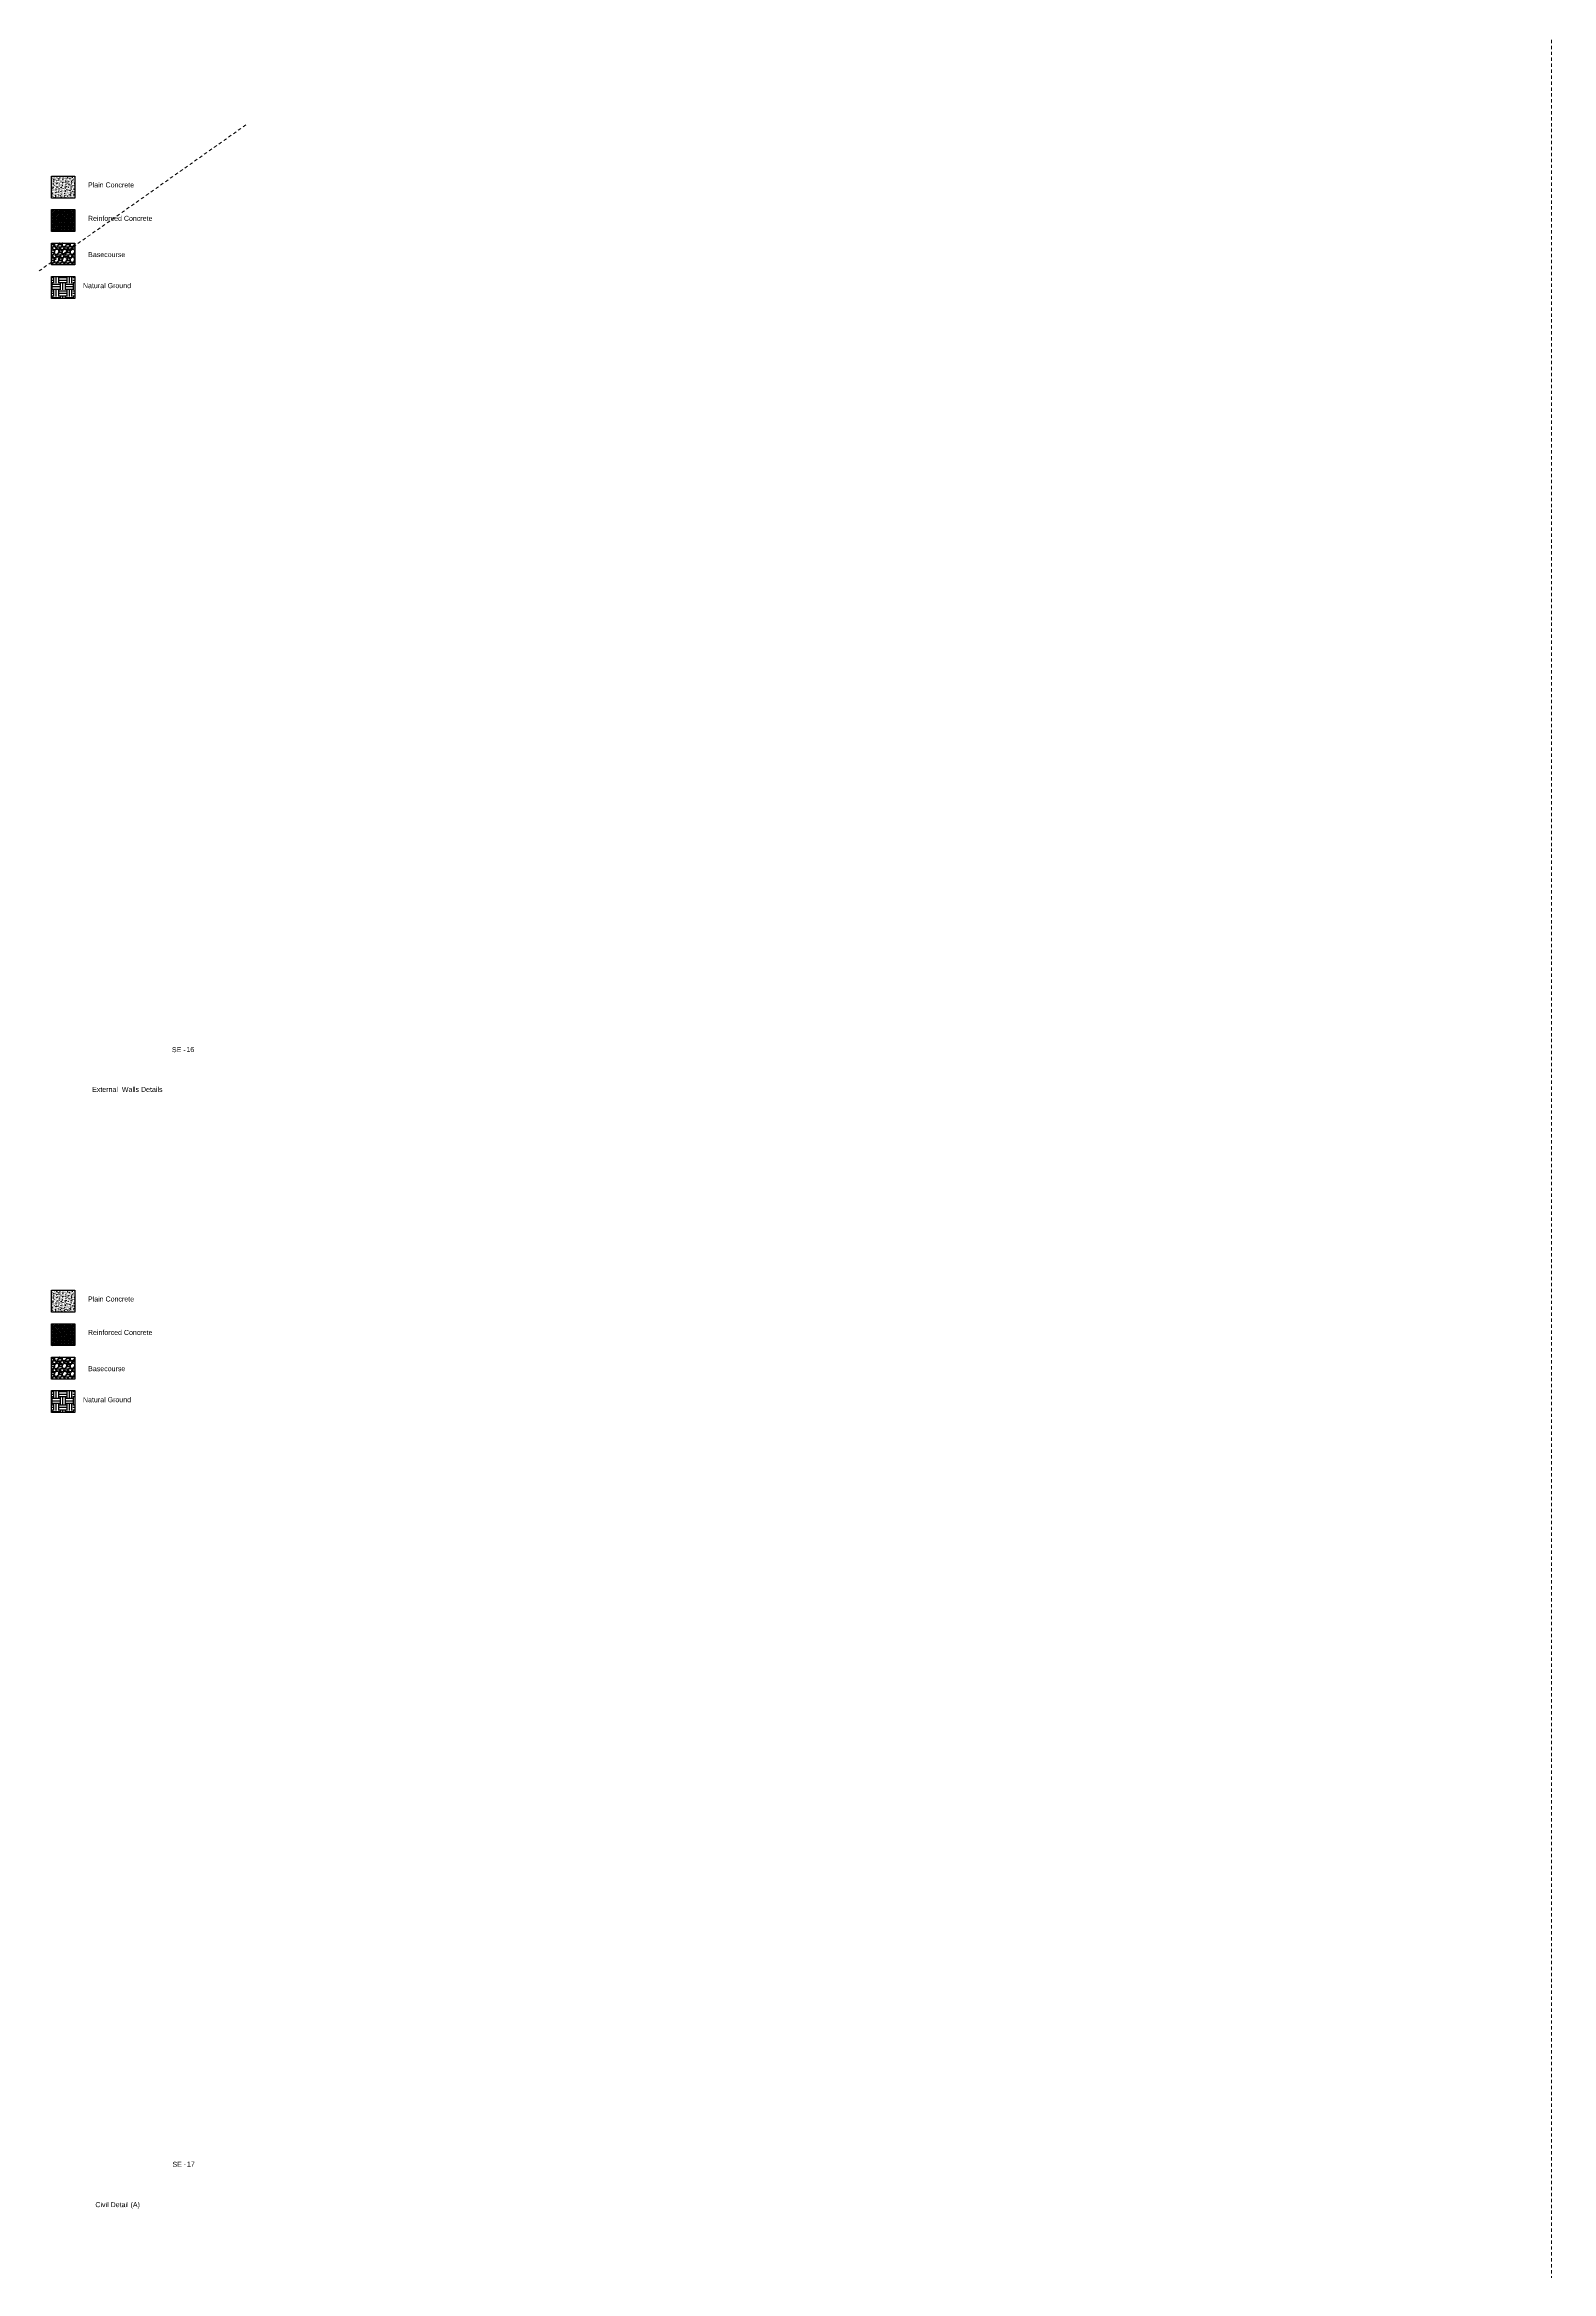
# Model space of a CAD drawing. Extents: x 166525 to 167198, y 178739 to 179747.
# Drawn here: x 166666.1 to 166723.1, y 178964 to 179048.3 of the extents above; entities that cross this region are included whole.
import ezdxf

# ---------------------------------------------------------------- set-up
doc = ezdxf.new("R2010")
doc.units = 0
doc.header["$MEASUREMENT"] = 0
doc.linetypes.add('HIDDEN2', pattern=[0.1875, 0.125, -0.0625])
doc.layers.get('0').update_dxf_attribs({"linetype": 'CONTINUOUS'})
for name, color, linetype in [('000FRAME', 7, 'CONTINUOUS'), ('006COL', 5, 'CONTINUOUS'), ('007HATH', 8, 'CONTINUOUS'), ('Line 1', 2, 'CONTINUOUS'), ('TXT', 6, 'CONTINUOUS')]:
    doc.layers.add(name, color=color, linetype=linetype)
doc.layers.add('BEAM', color=6, linetype='CONTINUOUS', lineweight=13)

msp = doc.modelspace()

# ---------------------------------------------------------------- hatches: boundary and pattern name
at = {"linetype": 'Continuous'}
h = msp.add_hatch(dxfattribs=at)
h.set_pattern_fill('EARTH', color=8, style=0)
h.set_pattern_definition([(0, (-0.29138, -209.7189), (0.25, 0.25), [0.25, -0.25]), (0, (-0.29138, -209.62514), (0.25, 0.25), [0.25, -0.25]), (0, (-0.29138, -209.5314), (0.25, 0.25), [0.25, -0.25]), (90, (-0.26013, -209.50014), (-0.25, 0.25), [0.25, -0.25]), (90, (-0.16638, -209.50014), (-0.25, 0.25), [0.25, -0.25]), (90, (-0.07263, -209.50014), (-0.25, 0.25), [0.25, -0.25])])
h.paths.add_polyline_path([(166667.29067, 179039.50591), (166666.40831, 179039.50591), (166666.40831, 179038.67925), (166667.29067, 179038.67925)])
h = msp.add_hatch(dxfattribs=at)
h.set_pattern_fill('EARTH', color=8, style=0)
h.set_pattern_definition([(0, (-0.29138, -251.86525), (0.25, 0.25), [0.25, -0.25]), (0, (-0.29138, -251.7715), (0.25, 0.25), [0.25, -0.25]), (0, (-0.29138, -251.67775), (0.25, 0.25), [0.25, -0.25]), (90, (-0.26013, -251.6465), (-0.25, 0.25), [0.25, -0.25]), (90, (-0.16638, -251.6465), (-0.25, 0.25), [0.25, -0.25]), (90, (-0.07263, -251.6465), (-0.25, 0.25), [0.25, -0.25])])
h.paths.add_polyline_path([(166667.29067, 178997.35955), (166666.40831, 178997.35955), (166666.40831, 178996.53289), (166667.29067, 178996.53289)])
at = {"layer": '006COL'}
h = msp.add_hatch(dxfattribs=at)
h.set_pattern_fill('ANSI37', color=8, scale=0.38995, angle=90, style=0)
h.set_pattern_definition([(135, (166535.93206, 178920.67411), (-0.034467066, -0.034467066), []), (225, (166535.93206, 178920.67411), (0.034467066, -0.034467066), [])])
h.paths.add_polyline_path([(166666.40831, 179042.03675), (166666.40831, 179041.21009), (166667.29067, 179041.21009), (166667.29067, 179042.03675)])
h = msp.add_hatch(dxfattribs=at)
h.set_pattern_fill('ANSI37', color=8, scale=0.38995, angle=90, style=0)
h.set_pattern_definition([(135, (166535.93206, 178878.52775), (-0.034467066, -0.034467066), []), (225, (166535.93206, 178878.52775), (0.034467066, -0.034467066), [])])
h.paths.add_polyline_path([(166666.40831, 178999.89039), (166666.40831, 178999.06373), (166667.29067, 178999.06373), (166667.29067, 178999.89039)])
at = {"layer": '007HATH'}
h = msp.add_hatch(dxfattribs=at)
h.set_pattern_fill('AR-CONC', color=8, scale=0.015598, angle=270, style=0)
h.set_pattern_definition([(320, (166539.80306, 178919.92099), (-0.009788086, -0.11187834), [0.01169851, -0.12868361]), (265, (166539.80306, 178919.92099), (0.11732703, 0.02164245), [0.00935881, -0.10294689]), (10.451444, (166539.80224, 178919.91166), (0.10753894, -0.09023589), [0.009942204, -0.10936424]), (316.1842, (166539.83425, 178919.92099), (-0.02581772, -0.16646845), [0.01754777, -0.19302542]), (6.63564, (166539.8321, 178919.90711), (0.15194315, -0.1457887), [0.01491331, -0.16404645]), (261.18416, (166539.83425, 178919.92099), (0.15194315, -0.1457887), [0.01403821, -0.15442033]), (291, (166539.82645, 178919.90539), (-0.06280055, -0.09310564), [0.01169851, -0.12868361]), (236, (166539.82645, 178919.90539), (0.113109, -0.03795236), [0.00935881, -0.10294689]), (341.451445, (166539.82122, 178919.89763), (0.05030845, -0.131058), [0.0099422, -0.10936424]), (307.5, (166539.803057, 178919.920986), (0.051924828, -0.001896696), [0, -0.101699048, 0, -0.10450669, 0, -0.10333684]), (277.5, (166539.803057, 178919.920986), (0.061520392, -0.041033622), [0, -0.059584411, 0, -0.099359346, 0, -0.039384984]), (237.5, (166539.803057, 178919.95577), (-0.003518112, -0.083265695), [0, -0.038995034, 0, -0.121664505, 0, -0.16143944]), (227.5, (166539.80306, 178919.97137), (0.01561439, -0.090965457), [0, -0.050693544, 0, -0.08079771, 0, -0.1146454])])
h.paths.add_polyline_path([(166667.29067, 179043.30216), (166666.40831, 179043.30216), (166666.40831, 179042.47551), (166667.29067, 179042.47551)])
h = msp.add_hatch(dxfattribs=at)
h.set_pattern_fill('AR-CONC', color=8, scale=0.015598, angle=270, style=0)
h.set_pattern_definition([(320, (166539.80306, 178877.77463), (-0.009788086, -0.11187834), [0.01169851, -0.12868361]), (265, (166539.80306, 178877.77463), (0.11732703, 0.02164245), [0.00935881, -0.10294689]), (10.451444, (166539.80224, 178877.7653), (0.10753894, -0.09023589), [0.009942204, -0.10936424]), (316.1842, (166539.83425, 178877.77463), (-0.02581772, -0.16646845), [0.01754777, -0.19302542]), (6.63564, (166539.8321, 178877.76075), (0.15194315, -0.1457887), [0.01491331, -0.16404645]), (261.18416, (166539.83425, 178877.77463), (0.15194315, -0.1457887), [0.01403821, -0.15442033]), (291, (166539.82645, 178877.75903), (-0.06280055, -0.09310564), [0.01169851, -0.12868361]), (236, (166539.82645, 178877.75903), (0.113109, -0.03795236), [0.00935881, -0.10294689]), (341.451445, (166539.82122, 178877.75127), (0.05030845, -0.131058), [0.0099422, -0.10936424]), (307.5, (166539.803057, 178877.774626), (0.051924828, -0.001896696), [0, -0.101699048, 0, -0.10450669, 0, -0.10333684]), (277.5, (166539.803057, 178877.774626), (0.061520392, -0.041033622), [0, -0.059584411, 0, -0.099359346, 0, -0.039384984]), (237.5, (166539.803057, 178877.80941), (-0.003518112, -0.083265695), [0, -0.038995034, 0, -0.121664505, 0, -0.16143944]), (227.5, (166539.80306, 178877.82501), (0.01561439, -0.090965457), [0, -0.050693544, 0, -0.08079771, 0, -0.1146454])])
h.paths.add_polyline_path([(166667.29067, 179001.15581), (166666.40831, 179001.15581), (166666.40831, 179000.32915), (166667.29067, 179000.32915)])
at = {"layer": 'Line 1', "linetype": 'Continuous'}
h = msp.add_hatch(dxfattribs=at)
h.set_pattern_fill('GRAVEL', color=8, scale=0.3, style=0)
h.set_pattern_definition([(228.012787504, (-0.075382, -209.418892), (-2.4, -2.7), [0.0403608, -3.99572641412]), (184.969740728, (-0.102382, -209.448892), (3.6, 0.3), [0.0692604, -6.85677742837]), (132.510447078, (-0.171382, -209.454892), (3, -3.3), [0.0488364, -4.83480977883]), (267.273689006, (-0.288382, -209.529892), (0.3, 6), [0.0630714, -6.2440674125]), (292.833654178, (-0.291382, -209.592892), (-1.5, 3.6), [0.0618465, -6.12281193843]), (357.273689006, (-0.267382, -209.649892), (-6, 0.3), [0.0630714, -6.2440674125]), (37.6942404667, (-0.204382, -209.652892), (-3.9, -3), [0.0834087, -8.25745456467]), (72.255328375, (-0.138382, -209.601892), (2.1, 6.6), [0.0787464, -7.79589644904]), (121.429565615, (-0.114382, -209.526892), (-2.4, 3.9), [0.063285, -6.26522193292]), (175.236358309, (-0.147382, -209.472892), (3.3, -0.3), [0.0722496, -3.54022877364]), (222.397437798, (-0.219382, -209.466892), (-3.6, -3.3), [0.0934344, -9.25001250144]), (138.814074834, (0.008618, -209.532892), (-2.1, 1.8), [0.0318903, -3.15715344382]), (171.46923439, (-0.015382, -209.511892), (3.9, -0.6), [0.0606711, -6.00645342485]), (225, (-0.07538, -209.5029), (-3e-17, -0.3), [0.0424263, -0.3818377687]), (203.198590514, (-0.09638, -209.466892), (1.5, 0.6), [0.0228474, -2.26188453176]), (291.801409486, (-0.11738, -209.47589), (-0.3, 0.9), [0.0323109, -1.58323854214]), (30.963756532, (-0.10538, -209.50589), (0.9, 0.6), [0.0524787, -1.69680686845]), (161.565051177, (-0.06038, -209.47889), (0.6, -0.3), [0.0379473, -0.91073599805]), (16.389540334, (-0.291382, -209.475892), (3, 0.9), [0.05316, -5.262853544]), (70.346175942, (-0.240382, -209.460892), (-1.2000000000004, -3.300000000001), [0.0445983, -4.4152223242]), (293.198590514, (-0.06038, -209.418892), (-0.6, 1.5), [0.0456945, -2.23903743176]), (343.610459666, (-0.042382, -209.460892), (-3, 0.9), [0.05316, -5.262853544]), (339.44395478, (-0.29138, -209.661892), (-1.5, 0.6), [0.051264, -2.5119371236]), (294.775140569, (-0.243382, -209.679892), (-1.5, 3.3), [0.0429534, -4.252392919]), (66.801409486, (-0.05738, -209.718892), (0.6, 1.5), [0.0456945, -2.23903743176]), (17.354024636, (-0.039382, -209.676892), (-3.9, -1.2), [0.0502893, -4.97862708427]), (69.44395478, (-0.20438, -209.718892), (-0.6, -1.5), [0.025632, -2.5375691236]), (101.309932474, (-0.07538, -209.71889), (-0.3, 1.2), [0.015297, -1.51440885408]), (165.963756532, (-0.07838, -209.70389), (0.9, -0.3), [0.0618465, -1.1750851877]), (186.009005957, (-0.138382, -209.688892), (3, 0.3), [0.057315, -5.67417695236]), (303.690067526, (-0.10538, -209.53289), (-0.3, 0.6), [0.0432666, -1.03839878264]), (353.157226587, (-0.081382, -209.568892), (5.1, -0.6), [0.0755382, -7.4782687872]), (60.945395901, (-0.006382, -209.577892), (-1.2, -2.1), [0.0308868, -3.0578022423]), (90, (0.00862, -209.5509), (-0.3, 0.3), [0.018, -0.282]), (120.256437164, (-0.144382, -209.679892), (1.2, -2.1), [0.0416772, -4.12605599683]), (48.012787504, (-0.165382, -209.643892), (2.4, 2.7), [0.0807216, -3.95536561412]), (0, (-0.11138, -209.5839), (0.3, 0.3), [0.078, -0.222]), (325.304846469, (-0.033382, -209.583892), (3, -2.1), [0.0474342, -4.69598229025]), (254.054604099, (0.00562, -209.610892), (-0.3, -1.2), [0.0436806, -2.1403523668]), (207.645975364, (-0.006382, -209.652892), (-5.7, -3), [0.0711195, -7.04084225468]), (175.42607874, (-0.069382, -209.685892), (-3.9, 0.3), [0.0752397, -7.4487220224])])
h.paths.add_polyline_path([(166667.29067, 179040.77133), (166666.40831, 179040.77133), (166666.40831, 179039.94467), (166667.29067, 179039.94467)])
h = msp.add_hatch(dxfattribs=at)
h.set_pattern_fill('GRAVEL', color=8, scale=0.3, style=0)
h.set_pattern_definition([(228.012787504, (-0.075382, -251.565252), (-2.4, -2.7), [0.0403608, -3.99572641412]), (184.969740728, (-0.102382, -251.595252), (3.6, 0.3), [0.0692604, -6.85677742837]), (132.510447078, (-0.171382, -251.601252), (3, -3.3), [0.0488364, -4.83480977883]), (267.273689006, (-0.288382, -251.676252), (0.3, 6), [0.0630714, -6.2440674125]), (292.833654178, (-0.291382, -251.739252), (-1.5, 3.6), [0.0618465, -6.12281193843]), (357.273689006, (-0.267382, -251.796252), (-6, 0.3), [0.0630714, -6.2440674125]), (37.6942404667, (-0.204382, -251.799252), (-3.9, -3), [0.0834087, -8.25745456467]), (72.255328375, (-0.138382, -251.748252), (2.1, 6.6), [0.0787464, -7.79589644904]), (121.429565615, (-0.114382, -251.673252), (-2.4, 3.9), [0.063285, -6.26522193292]), (175.236358309, (-0.147382, -251.619252), (3.3, -0.3), [0.0722496, -3.54022877364]), (222.397437798, (-0.219382, -251.613252), (-3.6, -3.3), [0.0934344, -9.25001250144]), (138.814074834, (0.008618, -251.679252), (-2.1, 1.8), [0.0318903, -3.15715344382]), (171.46923439, (-0.015382, -251.658252), (3.9, -0.6), [0.0606711, -6.00645342485]), (225, (-0.07538, -251.64925), (-3e-17, -0.3), [0.0424263, -0.3818377687]), (203.198590514, (-0.09638, -251.61325), (1.5, 0.6), [0.0228474, -2.26188453176]), (291.801409486, (-0.11738, -251.62225), (-0.3, 0.9), [0.0323109, -1.58323854214]), (30.963756532, (-0.10538, -251.65225), (0.9, 0.6), [0.0524787, -1.69680686845]), (161.565051177, (-0.06038, -251.62525), (0.6, -0.3), [0.0379473, -0.91073599805]), (16.389540334, (-0.291382, -251.622252), (3, 0.9), [0.05316, -5.262853544]), (70.346175942, (-0.240382, -251.607252), (-1.2000000000004, -3.300000000001), [0.0445983, -4.4152223242]), (293.198590514, (-0.06038, -251.56525), (-0.6, 1.5), [0.0456945, -2.23903743176]), (343.610459666, (-0.042382, -251.607252), (-3, 0.9), [0.05316, -5.262853544]), (339.44395478, (-0.29138, -251.80825), (-1.5, 0.6), [0.051264, -2.5119371236]), (294.775140569, (-0.243382, -251.826252), (-1.5, 3.3), [0.0429534, -4.252392919]), (66.801409486, (-0.05738, -251.86525), (0.6, 1.5), [0.0456945, -2.23903743176]), (17.354024636, (-0.039382, -251.823252), (-3.9, -1.2), [0.0502893, -4.97862708427]), (69.44395478, (-0.20438, -251.86525), (-0.6, -1.5), [0.025632, -2.5375691236]), (101.309932474, (-0.07538, -251.86525), (-0.3, 1.2), [0.015297, -1.51440885408]), (165.963756532, (-0.07838, -251.85025), (0.9, -0.3), [0.0618465, -1.1750851877]), (186.009005957, (-0.138382, -251.835252), (3, 0.3), [0.057315, -5.67417695236]), (303.690067526, (-0.10538, -251.67925), (-0.3, 0.6), [0.0432666, -1.03839878264]), (353.157226587, (-0.081382, -251.715252), (5.1, -0.6), [0.0755382, -7.4782687872]), (60.945395901, (-0.006382, -251.724252), (-1.2, -2.1), [0.0308868, -3.0578022423]), (90, (0.00862, -251.69725), (-0.3, 0.3), [0.018, -0.282]), (120.256437164, (-0.144382, -251.826252), (1.2, -2.1), [0.0416772, -4.12605599683]), (48.012787504, (-0.165382, -251.790252), (2.4, 2.7), [0.0807216, -3.95536561412]), (0, (-0.11138, -251.73025), (0.3, 0.3), [0.078, -0.222]), (325.304846469, (-0.033382, -251.730252), (3, -2.1), [0.0474342, -4.69598229025]), (254.054604099, (0.00562, -251.75725), (-0.3, -1.2), [0.0436806, -2.1403523668]), (207.645975364, (-0.006382, -251.799252), (-5.7, -3), [0.0711195, -7.04084225468]), (175.42607874, (-0.069382, -251.832252), (-3.9, 0.3), [0.0752397, -7.4487220224])])
h.paths.add_polyline_path([(166667.29067, 178998.62497), (166666.40831, 178998.62497), (166666.40831, 178997.79831), (166667.29067, 178997.79831)])

# ---------------------------------------------------------------- linework, layer by layer
at = {"layer": '000FRAME', "color": 7}
for points in [[(166667.29067, 179043.30216), (166667.29067, 179042.47551), (166666.40831, 179042.47551), (166666.40831, 179043.30216)], [(166667.29067, 179042.03675), (166667.29067, 179041.21009), (166666.40831, 179041.21009), (166666.40831, 179042.03675)], [(166667.29067, 179040.77133), (166667.29067, 179039.94467), (166666.40831, 179039.94467), (166666.40831, 179040.77133)], [(166667.29067, 179039.50591), (166667.29067, 179038.67925), (166666.40831, 179038.67925), (166666.40831, 179039.50591)], [(166667.29067, 179001.15581), (166667.29067, 179000.32915), (166666.40831, 179000.32915), (166666.40831, 179001.15581)], [(166667.29067, 178999.89039), (166667.29067, 178999.06373), (166666.40831, 178999.06373), (166666.40831, 178999.89039)], [(166667.29067, 178998.62497), (166667.29067, 178997.79831), (166666.40831, 178997.79831), (166666.40831, 178998.62497)], [(166667.29067, 178997.35955), (166667.29067, 178996.53289), (166666.40831, 178996.53289), (166666.40831, 178997.35955)]]:
    msp.add_lwpolyline(points, close=True, dxfattribs=at)
at = {"layer": 'BEAM', "linetype": 'HIDDEN2'}
msp.add_line((166673.75305, 179045.24172), (166614.0183, 179003.05095), dxfattribs=at)
msp.add_lwpolyline([(166571.80888, 179747.31335), (166723.13076, 179747.31335), (166723.13076, 178879.79299), (166571.80888, 178879.79299)], close=True, dxfattribs=at)

# ---------------------------------------------------------------- texts
at = {"layer": 'TXT', "color": 7, "char_height": 0.1904466}
for s, insert, width, attachment_point in [('{\\fArial|b0|i0|c0|p34;Plain Concrete}', (166668.6533, 179043.0689), 2.9052944, 2), ('{\\fArial|b0|i0|c0|p34;Reinforced Concrete}', (166669.00108, 179041.80348), 2.9052944, 2), ('{\\fArial|b0|i0|c0|p34;Basecourse }', (166668.49097, 179040.43301), 2.9052944, 2), ('{\\fArial|b0|i0|c0|p34;Natural Ground}', (166668.50275, 179039.25762), 2.9052944, 2), ('\\A1;{\\fArial|b0|i0|c0|p34;SE -}', (166671.47373, 179010.35534), 2.6058199, 3), ('\\A1;{\\fArial|b0|i0|c0|p34;16}', (166671.80139, 179010.36044), 2.6058199, 3), ('{\\fArial|b0|i0|c0|p34;External  Walls Details}', (166670.60089, 179008.85087), 2.9052944, 3), ('{\\fArial|b0|i0|c0|p34;Plain Concrete}', (166668.6533, 179000.92254), 2.9052944, 2), ('{\\fArial|b0|i0|c0|p34;Reinforced Concrete}', (166669.00108, 178999.65712), 2.9052944, 2), ('{\\fArial|b0|i0|c0|p34;Basecourse }', (166668.49097, 178998.28665), 2.9052944, 2), ('{\\fArial|b0|i0|c0|p34;Natural Ground}', (166668.50275, 178997.11126), 2.9052944, 2), ('\\A1;{\\fArial|b0|i0|c0|p34;SE -}', (166671.49374, 178968.18878), 2.6058199, 3), ('\\A1;{\\fArial|b0|i0|c0|p34;17}', (166671.8214, 178968.19388), 2.6058199, 3), ('{\\fArial|b0|i0|c0|p34;Civil Detail (A)}', (166669.74674, 178966.66145), 2.9052944, 3)]:
    msp.add_mtext(s, dxfattribs=dict(at, insert=insert, width=width, attachment_point=attachment_point))

doc.saveas('drawing.dxf')
